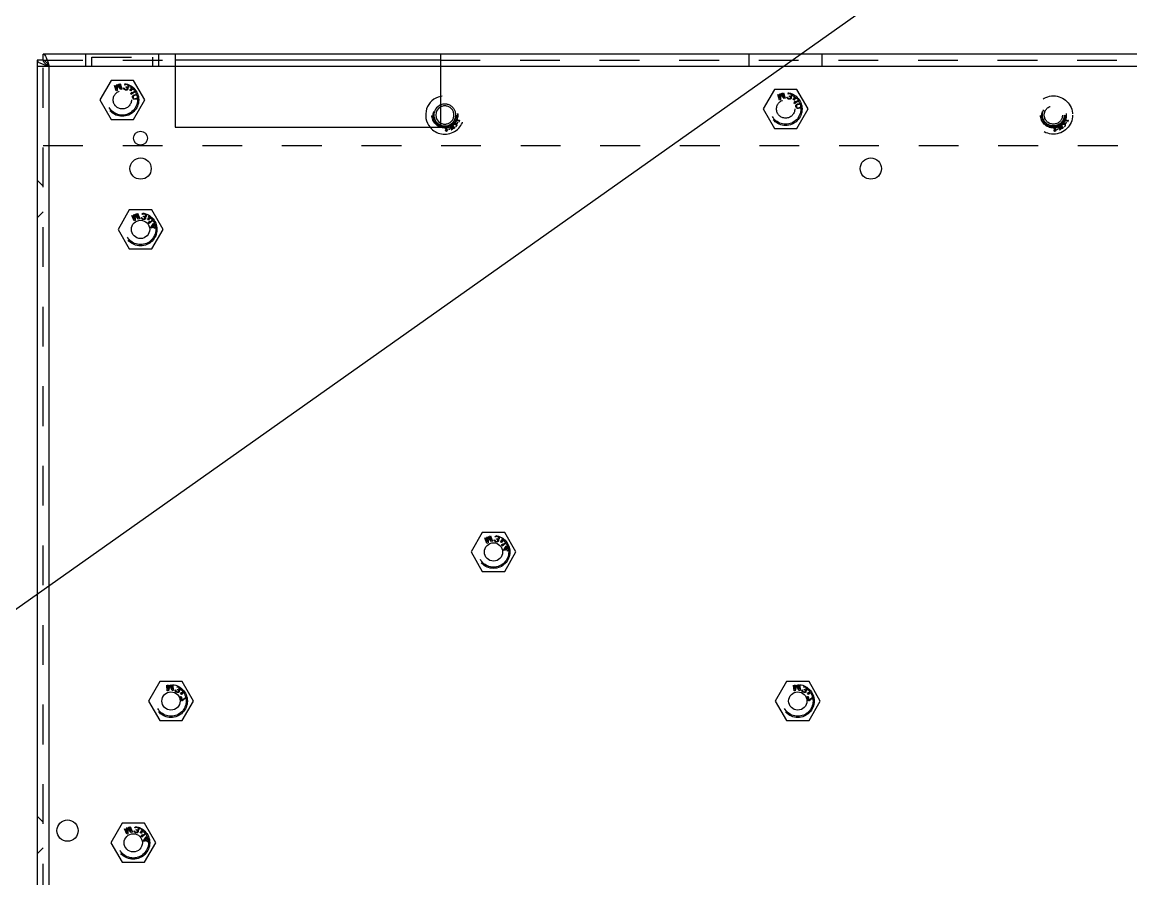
# Model space of a CAD drawing. Header units: millimetres. Extents: x 1262 to 3787, y 0 to 841.
# Drawn here: x 1957.2 to 2139.4, y 446.5 to 587.3 of the extents above; entities that cross this region are included whole.
import ezdxf

# ---------------------------------------------------------------- set-up
doc = ezdxf.new("R2010")
doc.units = ezdxf.units.MM
doc.header["$LTSCALE"] = 65.395
doc.linetypes.add('HIDDEN', pattern=[0.2, 0.1, -0.1])
doc.layers.get('0').update_dxf_attribs({"linetype": 'CONTINUOUS'})
doc.layers.add('02___PRT_ALL_AXES', color=7, linetype='CONTINUOUS')
doc.layers.add('DEFAULT_2', color=8, linetype='HIDDEN')

msp = doc.modelspace()

# ---------------------------------------------------------------- linework, layer by layer
msp.add_line((1262.236, 0), (2451.236, 841))
at = {"color": 7, "linetype": 'Continuous'}
for p, q in [((1960.634, 581.004), (1960.634, 582.004)), ((1960.634, 581.004), (1959.634, 581.004)), ((2025.914, 581.004), (1982.314, 581.004)), ((1982.314, 580.004), (2025.914, 580.004)), ((1974.787, 556.404), (1972.939, 553.204)), ((1978.482, 556.404), (1974.787, 556.404)), ((1980.329, 553.204), (1978.482, 556.404)), ((1972.939, 553.204), (1974.787, 550.004)), ((1978.482, 550.004), (1980.329, 553.204)), ((1974.787, 550.004), (1978.482, 550.004)), ((2032.787, 503.404), (2030.939, 500.204)), ((2036.482, 503.404), (2032.787, 503.404)), ((2038.329, 500.204), (2036.482, 503.404)), ((2030.939, 500.204), (2032.787, 497.004)), ((2036.482, 497.004), (2038.329, 500.204)), ((2032.787, 497.004), (2036.482, 497.004)), ((1979.787, 478.904), (1977.939, 475.704)), ((1983.482, 478.904), (1979.787, 478.904)), ((1985.329, 475.704), (1983.482, 478.904)), ((2082.787, 478.904), (2080.939, 475.704)), ((2086.482, 478.904), (2082.787, 478.904)), ((2088.329, 475.704), (2086.482, 478.904)), ((1977.939, 475.704), (1979.787, 472.504)), ((1983.482, 472.504), (1985.329, 475.704)), ((2080.939, 475.704), (2082.787, 472.504)), ((2086.482, 472.504), (2088.329, 475.704)), ((1979.787, 472.504), (1983.482, 472.504)), ((2082.787, 472.504), (2086.482, 472.504)), ((1973.587, 455.604), (1971.739, 452.404)), ((1977.282, 455.604), (1973.587, 455.604)), ((1979.129, 452.404), (1977.282, 455.604)), ((1971.739, 452.404), (1973.587, 449.204)), ((1977.282, 449.204), (1979.129, 452.404)), ((1973.587, 449.204), (1977.282, 449.204))]:
    msp.add_line(p, q, dxfattribs=at)
at = {"color": 3, "linetype": 'Continuous'}
for p, q in [((2372.634, 582.004), (1960.634, 582.004)), ((1982.314, 582.004), (1982.314, 570.004)), ((2025.914, 582.004), (2025.914, 570.004)), ((1959.634, 581.004), (1959.634, 324.704)), ((1961.634, 325.704), (1961.634, 580.004)), ((1961.634, 580.004), (1982.314, 580.004)), ((2025.914, 580.004), (2147.164, 580.004)), ((1982.314, 570.004), (2025.914, 570.004))]:
    msp.add_line(p, q, dxfattribs=at)
at = {"color": 7, "linetype": 'Continuous'}
for radius, start, end in [(3.15, 103.24052, 219.52251), (1.8, 113.65327, 246.34313), (1.5, 118.69873, 241.30127)]:
    msp.add_arc((2026.634, 572.004), radius, start, end, dxfattribs=at)
at = {"color": 3, "linetype": 'Continuous'}
for points, knots in [([(1960.634, 582.004), (1960.745, 582.004), (1961.001, 581.749), (1961.111, 581.477), (1961.187, 581.295)], [0, 0, 0, 0, 0.3603317, 1, 1, 1, 1]), ([(1959.634, 581.004), (1959.634, 580.892), (1959.889, 580.637), (1960.161, 580.526), (1960.343, 580.45)], [0, 0, 0, 0, 0.3603317, 1, 1, 1, 1]), ([(1960.634, 580.337), (1960.712, 580.308), (1961.044, 580.191), (1961.379, 580.085), (1961.634, 580.004)], [0, 0, 0, 0, 0.2361922, 1, 1, 1, 1]), ([(1961.301, 581.004), (1961.33, 580.926), (1961.447, 580.594), (1961.553, 580.259), (1961.634, 580.004)], [0, 0, 0, 0, 0.2361922, 1, 1, 1, 1])]:
    msp.add_open_spline(points, degree=3, knots=knots, dxfattribs=at)
for points in [[(1961.187, 581.295), (1961.228, 581.199), (1961.265, 581.101), (1961.301, 581.004)], [(1960.343, 580.45), (1960.439, 580.41), (1960.537, 580.373), (1960.634, 580.337)]]:
    msp.add_open_spline(points, degree=3, dxfattribs=at)
at = {"color": 7, "linetype": 'Continuous'}
for points in [[(1960.634, 581.004), (1960.827, 581.004), (1961.248, 580.647), (1961.479, 580.247), (1961.634, 580.004)], [(1960.634, 581.004), (1960.634, 580.81), (1960.991, 580.39), (1961.391, 580.159), (1961.634, 580.004)]]:
    msp.add_open_spline(points, degree=3, knots=[0, 0, 0, 0, 0.4009489, 1, 1, 1, 1], dxfattribs=at)
at = {"layer": '02___PRT_ALL_AXES', "color": 8, "linetype": 'HIDDEN'}
msp.add_line((1960.634, 567.004), (2147.164, 567.004), dxfattribs=at)
for centre, radius in [((1973.634, 574.492), 1.5), ((2026.634, 572.004), 2.1), ((2082.634, 572.992), 1.5), ((2126.634, 572.004), 2.1)]:
    msp.add_circle(centre, radius, dxfattribs=at)
at = {"layer": '02___PRT_ALL_AXES', "color": 3, "linetype": 'Continuous'}
for centre, radius in [((1976.634, 568.204), 1.15), ((1976.634, 563.204), 1.75), ((2096.634, 563.204), 1.75), ((1976.634, 553.204), 1.5), ((2034.634, 500.204), 1.5), ((1981.634, 475.704), 1.5), ((2084.634, 475.704), 1.5), ((1964.634, 454.404), 1.75), ((1975.434, 452.404), 1.5)]:
    msp.add_circle(centre, radius, dxfattribs=at)
at = {"layer": 'DEFAULT_2', "color": 8, "linetype": 'HIDDEN'}
for p, q in [((1967.634, 580.004), (1967.634, 582.004)), ((1968.634, 580.004), (1968.634, 581.504)), ((1968.634, 581.504), (1978.634, 581.504)), ((1978.634, 580.004), (1978.634, 581.504)), ((1979.634, 580.004), (1979.634, 582.004)), ((2076.634, 580.004), (2076.634, 582.004)), ((2088.634, 580.004), (2088.634, 582.004)), ((1959.634, 580.004), (1960.634, 580.004)), ((1960.634, 324.704), (1960.634, 581.004)), ((1960.634, 581.004), (1982.314, 581.004)), ((1960.634, 580.004), (1961.634, 580.004)), ((2025.914, 581.004), (2147.164, 581.004)), ((1971.787, 577.692), (1969.939, 574.492)), ((1975.482, 577.692), (1971.787, 577.692)), ((1977.329, 574.492), (1975.482, 577.692)), ((1972.63, 575.952), (1972.333, 576.858)), ((1972.446, 576.916), (1972.683, 576.193)), ((1972.808, 576.01), (1972.63, 575.952)), ((1972.683, 576.193), (1972.715, 577.03)), ((1972.827, 576.957), (1972.808, 576.01)), ((1973.402, 576.205), (1972.827, 576.957)), ((1972.874, 577.083), (1973.395, 576.426)), ((1973.395, 576.426), (1973.159, 577.15)), ((1973.284, 577.169), (1973.58, 576.263)), ((1973.58, 576.263), (1973.402, 576.205)), ((1973.855, 576.358), (1973.86, 576.445)), ((1973.91, 576.252), (1973.855, 576.358)), ((1973.86, 576.445), (1973.96, 576.415)), ((1973.977, 576.187), (1973.91, 576.252)), ((1973.96, 576.415), (1973.981, 576.341)), ((1974.111, 576.124), (1973.977, 576.187)), ((1973.981, 576.341), (1974.028, 576.282)), ((1973.996, 576.96), (1974.034, 577.015)), ((1974.095, 576.929), (1973.996, 576.96)), ((1974.028, 576.282), (1974.122, 576.232)), ((1974.034, 577.015), (1974.093, 577.064)), ((1974.093, 577.064), (1974.165, 577.086)), ((1974.128, 576.964), (1974.095, 576.929)), ((1974.151, 576.112), (1974.111, 576.124)), ((1974.122, 576.232), (1974.202, 576.207)), ((1974.18, 576.993), (1974.128, 576.964)), ((1974.296, 576.089), (1974.151, 576.112)), ((1974.165, 577.086), (1974.257, 577.102)), ((1974.226, 577.001), (1974.18, 576.993)), ((1974.202, 576.207), (1974.307, 576.197)), ((1974.221, 576.557), (1974.246, 576.639)), ((1974.301, 576.533), (1974.221, 576.557)), ((1974.332, 576.991), (1974.226, 577.001)), ((1974.246, 576.639), (1974.326, 576.614)), ((1974.257, 577.102), (1974.337, 577.099)), ((1974.388, 576.106), (1974.296, 576.089)), ((1974.408, 576.456), (1974.301, 576.533)), ((1974.307, 576.197), (1974.38, 576.22)), ((1974.326, 576.614), (1974.452, 576.598)), ((1974.451, 576.954), (1974.332, 576.991)), ((1974.38, 576.22), (1974.438, 576.269)), ((1974.493, 576.163), (1974.388, 576.106)), ((1974.435, 576.403), (1974.408, 576.456)), ((1974.45, 576.309), (1974.435, 576.403)), ((1974.438, 576.269), (1974.45, 576.309)), ((1974.545, 576.903), (1974.451, 576.954)), ((1974.452, 576.598), (1974.524, 576.621)), ((1974.585, 576.535), (1974.473, 576.525)), ((1974.473, 576.525), (1974.534, 576.44)), ((1974.538, 576.238), (1974.493, 576.163)), ((1974.507, 577.047), (1974.576, 577.005)), ((1974.524, 576.621), (1974.588, 576.69)), ((1974.534, 576.44), (1974.555, 576.366)), ((1974.55, 576.279), (1974.538, 576.238)), ((1974.578, 576.871), (1974.545, 576.903)), ((1974.555, 576.366), (1974.55, 576.279)), ((1974.576, 577.005), (1974.643, 576.94)), ((1974.606, 576.818), (1974.578, 576.871)), ((1974.643, 576.584), (1974.585, 576.535)), ((1974.588, 576.69), (1974.613, 576.771)), ((1974.613, 576.771), (1974.606, 576.818)), ((1974.643, 576.94), (1974.69, 576.881)), ((1974.688, 576.659), (1974.643, 576.584)), ((1974.713, 576.741), (1974.688, 576.659)), ((1974.69, 576.881), (1974.712, 576.808)), ((1974.712, 576.808), (1974.713, 576.741)), ((1974.857, 576.16), (1975.035, 576.175)), ((1974.859, 576.131), (1974.857, 576.16)), ((1975.007, 576.143), (1974.859, 576.131)), ((1974.91, 576.03), (1975.007, 576.143)), ((1974.941, 576.003), (1974.91, 576.03)), ((1975.039, 576.115), (1974.941, 576.003)), ((1975.024, 576.353), (1975.054, 576.356)), ((1975.035, 576.175), (1975.024, 576.353)), ((1975.048, 575.967), (1975.039, 576.115)), ((1975.078, 575.969), (1975.048, 575.967)), ((1975.054, 576.356), (1975.063, 576.207)), ((1975.063, 576.207), (1975.161, 576.32)), ((1975.245, 576.162), (1975.067, 576.148)), ((1975.067, 576.148), (1975.078, 575.969)), ((1975.075, 575.657), (1975.214, 575.755)), ((1975.192, 576.292), (1975.095, 576.18)), ((1975.095, 576.18), (1975.243, 576.192)), ((1975.913, 575.941), (1975.097, 575.367)), ((1975.161, 576.32), (1975.192, 576.292)), ((1975.164, 575.567), (1975.843, 576.045)), ((1975.214, 575.755), (1975.164, 575.567)), ((1975.243, 576.192), (1975.245, 576.162)), ((2080.787, 576.192), (2078.939, 572.992)), ((2084.482, 576.192), (2080.787, 576.192)), ((2086.329, 572.992), (2084.482, 576.192)), ((1969.939, 574.492), (1971.787, 571.292)), ((1975.025, 575.47), (1975.075, 575.657)), ((1975.097, 575.367), (1975.025, 575.47)), ((1975.286, 574.99), (1975.326, 575.106)), ((1975.293, 574.864), (1975.286, 574.99)), ((1975.341, 574.746), (1975.293, 574.864)), ((1975.326, 575.106), (1975.375, 575.181)), ((1975.426, 574.659), (1975.341, 574.746)), ((1975.375, 575.181), (1975.449, 575.24)), ((1975.423, 575.064), (1975.395, 574.993)), ((1975.395, 574.993), (1975.397, 574.887)), ((1975.397, 574.887), (1975.44, 574.79)), ((1975.529, 575.173), (1975.423, 575.064)), ((1975.502, 574.612), (1975.426, 574.659)), ((1975.44, 574.79), (1975.496, 574.738)), ((1975.449, 575.24), (1975.506, 575.275)), ((1975.482, 571.292), (1977.329, 574.492)), ((1975.496, 574.738), (1975.638, 574.685)), ((1975.594, 574.59), (1975.502, 574.612)), ((1975.506, 575.275), (1975.605, 575.318)), ((1975.649, 575.221), (1975.529, 575.173)), ((1975.661, 574.583), (1975.594, 574.59)), ((1975.605, 575.318), (1975.792, 575.36)), ((1975.638, 574.685), (1975.768, 574.693)), ((1975.794, 575.254), (1975.649, 575.221)), ((1975.77, 574.586), (1975.661, 574.583)), ((1975.768, 574.693), (1975.913, 574.725)), ((1975.956, 574.628), (1975.77, 574.586)), ((1975.792, 575.36), (1975.901, 575.363)), ((1975.923, 575.261), (1975.794, 575.254)), ((1975.901, 575.363), (1975.968, 575.357)), ((1975.913, 574.725), (1976.033, 574.773)), ((1976.066, 575.208), (1975.923, 575.261)), ((1976.056, 574.672), (1975.956, 574.628)), ((1975.968, 575.357), (1976.06, 575.335)), ((1976.033, 574.773), (1976.139, 574.883)), ((1976.113, 574.706), (1976.056, 574.672)), ((1976.06, 575.335), (1976.136, 575.288)), ((1976.121, 575.156), (1976.066, 575.208)), ((1976.187, 574.765), (1976.113, 574.706)), ((1976.165, 575.059), (1976.121, 575.156)), ((1976.136, 575.288), (1976.221, 575.2)), ((1976.139, 574.883), (1976.167, 574.953)), ((1976.167, 574.953), (1976.165, 575.059)), ((1976.236, 574.84), (1976.187, 574.765)), ((1976.221, 575.2), (1976.269, 575.083)), ((1976.275, 574.956), (1976.236, 574.84)), ((1976.269, 575.083), (1976.275, 574.956)), ((2081.63, 574.452), (2081.333, 575.358)), ((2081.446, 575.416), (2081.683, 574.693)), ((2081.808, 574.51), (2081.63, 574.452)), ((2081.683, 574.693), (2081.715, 575.531)), ((2081.827, 575.457), (2081.808, 574.51)), ((2082.402, 574.705), (2081.827, 575.457)), ((2081.874, 575.583), (2082.395, 574.926)), ((2082.395, 574.926), (2082.159, 575.65)), ((2082.284, 575.669), (2082.58, 574.763)), ((2082.58, 574.763), (2082.402, 574.705)), ((2082.855, 574.858), (2082.86, 574.945)), ((2082.91, 574.752), (2082.855, 574.858)), ((2082.86, 574.945), (2082.96, 574.915)), ((2082.977, 574.687), (2082.91, 574.752)), ((2082.96, 574.915), (2082.981, 574.841)), ((2083.111, 574.624), (2082.977, 574.687)), ((2082.981, 574.841), (2083.028, 574.783)), ((2082.996, 575.46), (2083.034, 575.515)), ((2083.095, 575.429), (2082.996, 575.46)), ((2083.028, 574.783), (2083.122, 574.732)), ((2083.034, 575.515), (2083.093, 575.564)), ((2083.093, 575.564), (2083.165, 575.586)), ((2083.128, 575.464), (2083.095, 575.429)), ((2083.151, 574.612), (2083.111, 574.624)), ((2083.122, 574.732), (2083.202, 574.707)), ((2083.18, 575.493), (2083.128, 575.464)), ((2083.296, 574.59), (2083.151, 574.612)), ((2083.165, 575.586), (2083.257, 575.603)), ((2083.226, 575.501), (2083.18, 575.493)), ((2083.202, 574.707), (2083.307, 574.697)), ((2083.221, 575.057), (2083.246, 575.139)), ((2083.301, 575.033), (2083.221, 575.057)), ((2083.332, 575.491), (2083.226, 575.501)), ((2083.246, 575.139), (2083.326, 575.114)), ((2083.257, 575.603), (2083.337, 575.599)), ((2083.388, 574.606), (2083.296, 574.59)), ((2083.408, 574.956), (2083.301, 575.033)), ((2083.307, 574.697), (2083.38, 574.72)), ((2083.326, 575.114), (2083.452, 575.098)), ((2083.451, 575.454), (2083.332, 575.491)), ((2083.38, 574.72), (2083.438, 574.769)), ((2083.493, 574.663), (2083.388, 574.606)), ((2083.435, 574.903), (2083.408, 574.956)), ((2083.45, 574.809), (2083.435, 574.903)), ((2083.438, 574.769), (2083.45, 574.809)), ((2083.545, 575.404), (2083.451, 575.454)), ((2083.452, 575.098), (2083.524, 575.121)), ((2083.585, 575.035), (2083.473, 575.025)), ((2083.473, 575.025), (2083.534, 574.94)), ((2083.538, 574.738), (2083.493, 574.663)), ((2083.507, 575.547), (2083.576, 575.505)), ((2083.524, 575.121), (2083.588, 575.19)), ((2083.534, 574.94), (2083.555, 574.866)), ((2083.55, 574.779), (2083.538, 574.738)), ((2083.578, 575.371), (2083.545, 575.404)), ((2083.555, 574.866), (2083.55, 574.779)), ((2083.576, 575.505), (2083.643, 575.44)), ((2083.606, 575.318), (2083.578, 575.371)), ((2083.643, 575.084), (2083.585, 575.035)), ((2083.588, 575.19), (2083.613, 575.271)), ((2083.613, 575.271), (2083.606, 575.318)), ((2083.643, 575.44), (2083.69, 575.381)), ((2083.688, 575.16), (2083.643, 575.084)), ((2083.713, 575.241), (2083.688, 575.16)), ((2083.69, 575.381), (2083.712, 575.308)), ((2083.712, 575.308), (2083.713, 575.241)), ((2083.857, 574.66), (2084.035, 574.675)), ((2083.859, 574.631), (2083.857, 574.66)), ((2084.007, 574.643), (2083.859, 574.631)), ((2083.91, 574.53), (2084.007, 574.643)), ((2083.941, 574.503), (2083.91, 574.53)), ((2084.039, 574.616), (2083.941, 574.503)), ((2084.024, 574.853), (2084.054, 574.856)), ((2084.035, 574.675), (2084.024, 574.853)), ((2084.025, 573.97), (2084.075, 574.158)), ((2084.097, 573.867), (2084.025, 573.97)), ((2084.048, 574.467), (2084.039, 574.616)), ((2084.078, 574.469), (2084.048, 574.467)), ((2084.054, 574.856), (2084.063, 574.707)), ((2084.063, 574.707), (2084.161, 574.82)), ((2084.245, 574.662), (2084.067, 574.648)), ((2084.067, 574.648), (2084.078, 574.469)), ((2084.075, 574.158), (2084.214, 574.255)), ((2084.192, 574.792), (2084.095, 574.68)), ((2084.095, 574.68), (2084.243, 574.692)), ((2084.913, 574.441), (2084.097, 573.867)), ((2084.161, 574.82), (2084.192, 574.792)), ((2084.164, 574.067), (2084.843, 574.545)), ((2084.214, 574.255), (2084.164, 574.067)), ((2084.243, 574.692), (2084.245, 574.662)), ((2084.605, 573.818), (2084.792, 573.86)), ((2084.792, 573.86), (2084.901, 573.863)), ((2084.901, 573.863), (2084.968, 573.857)), ((2084.968, 573.857), (2085.06, 573.835)), ((2078.939, 572.992), (2080.787, 569.792)), ((2084.287, 573.491), (2084.326, 573.606)), ((2084.293, 573.364), (2084.287, 573.491)), ((2084.341, 573.247), (2084.293, 573.364)), ((2084.326, 573.606), (2084.375, 573.681)), ((2084.426, 573.159), (2084.341, 573.247)), ((2084.375, 573.681), (2084.449, 573.74)), ((2084.423, 573.564), (2084.395, 573.493)), ((2084.395, 573.493), (2084.397, 573.387)), ((2084.397, 573.387), (2084.44, 573.29)), ((2084.529, 573.673), (2084.423, 573.564)), ((2084.502, 573.112), (2084.426, 573.159)), ((2084.44, 573.29), (2084.496, 573.238)), ((2084.449, 573.74), (2084.506, 573.775)), ((2084.482, 569.792), (2086.329, 572.992)), ((2084.496, 573.238), (2084.638, 573.185)), ((2084.594, 573.09), (2084.502, 573.112)), ((2084.506, 573.775), (2084.605, 573.818)), ((2084.649, 573.721), (2084.529, 573.673)), ((2084.661, 573.083), (2084.594, 573.09)), ((2084.638, 573.185), (2084.768, 573.193)), ((2084.794, 573.754), (2084.649, 573.721)), ((2084.77, 573.086), (2084.661, 573.083)), ((2084.768, 573.193), (2084.913, 573.225)), ((2084.956, 573.128), (2084.77, 573.086)), ((2084.924, 573.761), (2084.794, 573.754)), ((2084.913, 573.225), (2085.033, 573.274)), ((2085.066, 573.708), (2084.924, 573.761)), ((2085.056, 573.172), (2084.956, 573.128)), ((2085.033, 573.274), (2085.139, 573.383)), ((2085.113, 573.206), (2085.056, 573.172)), ((2085.06, 573.835), (2085.136, 573.788)), ((2085.122, 573.656), (2085.066, 573.708)), ((2085.187, 573.265), (2085.113, 573.206)), ((2085.165, 573.559), (2085.122, 573.656)), ((2085.136, 573.788), (2085.221, 573.7)), ((2085.139, 573.383), (2085.167, 573.453)), ((2085.167, 573.453), (2085.165, 573.559)), ((2085.236, 573.34), (2085.187, 573.265)), ((2085.221, 573.7), (2085.269, 573.583)), ((2085.275, 573.456), (2085.236, 573.34)), ((2085.269, 573.583), (2085.275, 573.456)), ((1971.787, 571.292), (1975.482, 571.292)), ((2027.866, 570.347), (2027.941, 569.866)), ((2027.988, 569.746), (2027.903, 570.283)), ((2027.903, 570.283), (2028.122, 569.919)), ((2028.178, 569.961), (2027.965, 570.314)), ((2027.977, 570.384), (2028.02, 570.423)), ((2028.02, 570.423), (2028.012, 570.436)), ((2028.147, 570.439), (2028.165, 570.445)), ((2028.324, 570.392), (2028.343, 570.387)), ((2028.546, 571.268), (2028.534, 571.24)), ((2029.028, 571.067), (2028.546, 571.268)), ((2028.613, 571.058), (2028.59, 571.184)), ((2028.59, 571.184), (2029.005, 571.012)), ((2028.592, 571.052), (2028.613, 571.058)), ((2028.748, 570.805), (2028.634, 570.623)), ((2028.634, 570.623), (2028.667, 570.602)), ((2028.667, 570.602), (2028.781, 570.785)), ((2028.781, 570.785), (2028.748, 570.805)), ((2029.025, 570.969), (2029.015, 570.922)), ((2029.015, 570.922), (2029.028, 570.917)), ((2029.096, 571.119), (2029.074, 571.083)), ((2029.11, 571.113), (2029.096, 571.119)), ((2127.866, 570.347), (2127.941, 569.866)), ((2127.988, 569.746), (2127.903, 570.283)), ((2127.903, 570.283), (2128.122, 569.919)), ((2128.178, 569.961), (2127.965, 570.314)), ((2127.977, 570.384), (2128.02, 570.423)), ((2128.02, 570.423), (2128.012, 570.436)), ((2128.147, 570.439), (2128.165, 570.445)), ((2128.324, 570.392), (2128.343, 570.387)), ((2128.546, 571.268), (2128.534, 571.24)), ((2129.028, 571.067), (2128.546, 571.268)), ((2128.613, 571.058), (2128.59, 571.184)), ((2128.59, 571.184), (2129.005, 571.012)), ((2128.592, 571.052), (2128.613, 571.058)), ((2128.748, 570.805), (2128.634, 570.623)), ((2128.634, 570.623), (2128.667, 570.602)), ((2128.667, 570.602), (2128.781, 570.785)), ((2128.781, 570.785), (2128.748, 570.805)), ((2129.025, 570.969), (2129.015, 570.922)), ((2129.015, 570.922), (2129.028, 570.917)), ((2129.096, 571.119), (2129.074, 571.083)), ((2129.11, 571.113), (2129.096, 571.119)), ((2026.726, 569.538), (2026.739, 569.539)), ((2026.726, 569.538), (2026.73, 569.402)), ((2027.004, 569.839), (2026.993, 569.838)), ((2027.005, 569.839), (2026.997, 569.943)), ((2027.425, 569.706), (2027.219, 569.644)), ((2027.219, 569.644), (2027.23, 569.606)), ((2027.23, 569.606), (2027.436, 569.669)), ((2027.389, 570.06), (2027.397, 570.048)), ((2027.397, 570.048), (2027.473, 570.082)), ((2027.436, 569.669), (2027.425, 569.706)), ((2027.473, 570.082), (2027.72, 569.671)), ((2027.743, 569.684), (2027.501, 570.086)), ((2027.501, 570.086), (2027.988, 569.746)), ((2027.941, 569.866), (2027.536, 570.148)), ((2027.703, 569.607), (2027.665, 569.573)), ((2027.665, 569.573), (2027.672, 569.561)), ((2027.866, 569.695), (2027.79, 569.66)), ((2027.874, 569.682), (2027.866, 569.695)), ((2028.12, 569.861), (2028.079, 569.823)), ((2028.079, 569.823), (2028.086, 569.811)), ((2028.301, 569.957), (2028.227, 569.931)), ((2028.309, 569.945), (2028.301, 569.957)), ((2028.434, 570.157), (2028.44, 570.14)), ((2080.787, 569.792), (2084.482, 569.792)), ((2126.726, 569.538), (2126.739, 569.539)), ((2126.726, 569.538), (2126.73, 569.402)), ((2127.004, 569.839), (2126.993, 569.838)), ((2127.005, 569.839), (2126.997, 569.943)), ((2127.425, 569.706), (2127.219, 569.644)), ((2127.219, 569.644), (2127.23, 569.606)), ((2127.23, 569.606), (2127.436, 569.669)), ((2127.389, 570.06), (2127.397, 570.048)), ((2127.397, 570.048), (2127.473, 570.082)), ((2127.436, 569.669), (2127.425, 569.706)), ((2127.473, 570.082), (2127.72, 569.671)), ((2127.743, 569.684), (2127.501, 570.086)), ((2127.501, 570.086), (2127.988, 569.746)), ((2127.941, 569.866), (2127.536, 570.148)), ((2127.703, 569.607), (2127.665, 569.573)), ((2127.665, 569.573), (2127.672, 569.561)), ((2127.866, 569.695), (2127.79, 569.66)), ((2127.874, 569.682), (2127.866, 569.695)), ((2128.12, 569.861), (2128.079, 569.823)), ((2128.079, 569.823), (2128.086, 569.811)), ((2128.301, 569.957), (2128.227, 569.931)), ((2128.309, 569.945), (2128.301, 569.957)), ((2128.434, 570.157), (2128.44, 570.14)), ((1959.634, 561.304), (1960.634, 560.304)), ((1959.634, 555.104), (1960.634, 556.104)), ((1975.6, 554.856), (1975.591, 555.694)), ((1975.748, 555.754), (1976.301, 555.124)), ((1976.301, 555.124), (1976.029, 555.835)), ((1976.153, 555.86), (1976.494, 554.97)), ((1976.874, 555.686), (1976.91, 555.743)), ((1976.975, 555.661), (1976.874, 555.686)), ((1976.91, 555.743), (1976.966, 555.795)), ((1976.966, 555.795), (1977.037, 555.821)), ((1977.006, 555.697), (1976.975, 555.661)), ((1977.057, 555.728), (1977.006, 555.697)), ((1977.037, 555.821), (1977.128, 555.842)), ((1977.102, 555.738), (1977.057, 555.728)), ((1977.208, 555.734), (1977.102, 555.738)), ((1977.128, 555.842), (1977.208, 555.842)), ((1977.33, 555.703), (1977.208, 555.734)), ((1977.425, 555.657), (1977.33, 555.703)), ((1977.381, 555.798), (1977.452, 555.76)), ((1977.461, 555.626), (1977.425, 555.657)), ((1977.452, 555.76), (1977.522, 555.698)), ((1977.522, 555.698), (1977.572, 555.642)), ((1977.572, 555.642), (1977.597, 555.57)), ((1975.56, 554.613), (1975.219, 555.503)), ((1975.328, 555.567), (1975.6, 554.856)), ((1975.735, 554.68), (1975.56, 554.613)), ((1975.707, 555.626), (1975.735, 554.68)), ((1976.319, 554.903), (1975.707, 555.626)), ((1976.494, 554.97), (1976.319, 554.903)), ((1976.764, 555.078), (1976.764, 555.165)), ((1976.764, 555.165), (1976.865, 555.14)), ((1976.824, 554.975), (1976.764, 555.078)), ((1976.894, 554.913), (1976.824, 554.975)), ((1976.865, 555.14), (1976.89, 555.068)), ((1976.89, 555.068), (1976.94, 555.011)), ((1977.03, 554.857), (1976.894, 554.913)), ((1976.94, 555.011), (1977.036, 554.965)), ((1977.071, 554.847), (1977.03, 554.857)), ((1977.036, 554.965), (1977.117, 554.945)), ((1977.217, 554.832), (1977.071, 554.847)), ((1977.117, 554.945), (1977.223, 554.94)), ((1977.119, 555.295), (1977.14, 555.378)), ((1977.2, 555.275), (1977.119, 555.295)), ((1977.14, 555.378), (1977.221, 555.357)), ((1977.311, 555.203), (1977.2, 555.275)), ((1977.308, 554.853), (1977.217, 554.832)), ((1977.221, 555.357), (1977.347, 555.347)), ((1977.223, 554.94), (1977.294, 554.966)), ((1977.294, 554.966), (1977.35, 555.018)), ((1977.41, 554.915), (1977.308, 554.853)), ((1977.341, 555.152), (1977.311, 555.203)), ((1977.36, 555.059), (1977.341, 555.152)), ((1977.347, 555.347), (1977.418, 555.373)), ((1977.35, 555.018), (1977.36, 555.059)), ((1977.484, 555.291), (1977.372, 555.275)), ((1977.372, 555.275), (1977.437, 555.193)), ((1977.451, 554.992), (1977.41, 554.915)), ((1977.418, 555.373), (1977.48, 555.446)), ((1977.437, 555.193), (1977.462, 555.121)), ((1977.461, 555.033), (1977.451, 554.992)), ((1977.491, 555.575), (1977.461, 555.626)), ((1977.462, 555.121), (1977.461, 555.033)), ((1977.48, 555.446), (1977.5, 555.528)), ((1977.54, 555.343), (1977.484, 555.291)), ((1977.5, 555.528), (1977.491, 555.575)), ((1977.581, 555.42), (1977.54, 555.343)), ((1977.601, 555.503), (1977.581, 555.42)), ((1977.597, 555.57), (1977.601, 555.503)), ((1977.774, 554.93), (1977.951, 554.953)), ((1977.777, 554.9), (1977.774, 554.93)), ((1977.925, 554.92), (1977.777, 554.9)), ((1977.833, 554.803), (1977.925, 554.92)), ((1977.866, 554.777), (1977.833, 554.803)), ((1977.958, 554.894), (1977.866, 554.777)), ((1977.931, 555.131), (1977.961, 555.135)), ((1977.951, 554.953), (1977.931, 555.131)), ((1977.974, 554.746), (1977.958, 554.894)), ((1977.961, 555.135), (1977.977, 554.987)), ((1978.003, 554.75), (1977.974, 554.746)), ((1977.975, 554.248), (1978.016, 554.438)), ((1978.052, 554.15), (1977.975, 554.248)), ((1977.977, 554.987), (1978.069, 555.104)), ((1978.161, 554.951), (1977.984, 554.928)), ((1977.984, 554.928), (1978.003, 554.75)), ((1978.102, 555.078), (1978.01, 554.961)), ((1978.01, 554.961), (1978.158, 554.98)), ((1978.016, 554.438), (1978.15, 554.543)), ((1978.839, 554.762), (1978.052, 554.15)), ((1978.069, 555.104), (1978.102, 555.078)), ((1978.11, 554.353), (1978.764, 554.863)), ((1978.15, 554.543), (1978.11, 554.353)), ((1978.158, 554.98), (1978.161, 554.951)), ((1978.304, 553.535), (1978.74, 554.16)), ((1978.775, 554.018), (1978.469, 553.577)), ((1978.74, 554.16), (1978.864, 554.191)), ((1978.861, 553.675), (1978.775, 554.018)), ((1978.864, 554.191), (1978.985, 553.706)), ((1978.334, 553.414), (1978.304, 553.535)), ((1978.891, 553.553), (1978.334, 553.414)), ((1978.469, 553.577), (1978.861, 553.675)), ((1978.942, 553.351), (1978.891, 553.553)), ((1979.066, 553.382), (1978.942, 553.351)), ((1978.985, 553.706), (1979.273, 553.778)), ((1979.296, 553.655), (1979.015, 553.584)), ((1979.015, 553.584), (1979.066, 553.382)), ((2034.301, 502.124), (2034.029, 502.835)), ((2034.153, 502.86), (2034.494, 501.97)), ((2034.966, 502.795), (2035.037, 502.821)), ((2035.037, 502.821), (2035.128, 502.842)), ((2035.128, 502.842), (2035.208, 502.842)), ((2033.56, 501.613), (2033.219, 502.503)), ((2033.328, 502.567), (2033.6, 501.856)), ((2033.735, 501.68), (2033.56, 501.613)), ((2033.6, 501.856), (2033.591, 502.694)), ((2033.707, 502.626), (2033.735, 501.68)), ((2034.319, 501.903), (2033.707, 502.626)), ((2033.748, 502.754), (2034.301, 502.124)), ((2034.494, 501.97), (2034.319, 501.903)), ((2034.764, 502.078), (2034.764, 502.165)), ((2034.764, 502.165), (2034.865, 502.14)), ((2034.824, 501.975), (2034.764, 502.078)), ((2034.894, 501.913), (2034.824, 501.975)), ((2034.865, 502.14), (2034.89, 502.068)), ((2034.874, 502.686), (2034.91, 502.743)), ((2034.975, 502.661), (2034.874, 502.686)), ((2034.89, 502.068), (2034.94, 502.011)), ((2035.03, 501.857), (2034.894, 501.913)), ((2034.91, 502.743), (2034.966, 502.795)), ((2034.94, 502.011), (2035.036, 501.965)), ((2035.006, 502.697), (2034.975, 502.661)), ((2035.057, 502.728), (2035.006, 502.697)), ((2035.071, 501.847), (2035.03, 501.857)), ((2035.036, 501.965), (2035.117, 501.945)), ((2035.102, 502.738), (2035.057, 502.728)), ((2035.217, 501.832), (2035.071, 501.847)), ((2035.208, 502.734), (2035.102, 502.738)), ((2035.117, 501.945), (2035.223, 501.94)), ((2035.119, 502.295), (2035.14, 502.378)), ((2035.2, 502.275), (2035.119, 502.295)), ((2035.14, 502.378), (2035.221, 502.357)), ((2035.311, 502.203), (2035.2, 502.275)), ((2035.33, 502.703), (2035.208, 502.734)), ((2035.308, 501.853), (2035.217, 501.832)), ((2035.221, 502.357), (2035.347, 502.347)), ((2035.223, 501.94), (2035.294, 501.966)), ((2035.294, 501.966), (2035.35, 502.018)), ((2035.41, 501.915), (2035.308, 501.853)), ((2035.341, 502.152), (2035.311, 502.203)), ((2035.425, 502.657), (2035.33, 502.703)), ((2035.36, 502.059), (2035.341, 502.152)), ((2035.347, 502.347), (2035.418, 502.373)), ((2035.35, 502.018), (2035.36, 502.059)), ((2035.484, 502.291), (2035.372, 502.275)), ((2035.372, 502.275), (2035.437, 502.193)), ((2035.381, 502.798), (2035.452, 502.76)), ((2035.451, 501.992), (2035.41, 501.915)), ((2035.418, 502.373), (2035.48, 502.446)), ((2035.461, 502.626), (2035.425, 502.657)), ((2035.437, 502.193), (2035.462, 502.121)), ((2035.461, 502.033), (2035.451, 501.992)), ((2035.452, 502.76), (2035.522, 502.698)), ((2035.491, 502.575), (2035.461, 502.626)), ((2035.462, 502.121), (2035.461, 502.033)), ((2035.48, 502.446), (2035.5, 502.528)), ((2035.54, 502.343), (2035.484, 502.291)), ((2035.5, 502.528), (2035.491, 502.575)), ((2035.522, 502.698), (2035.572, 502.642)), ((2035.581, 502.42), (2035.54, 502.343)), ((2035.572, 502.642), (2035.597, 502.57)), ((2035.601, 502.503), (2035.581, 502.42)), ((2035.597, 502.57), (2035.601, 502.503)), ((2035.774, 501.93), (2035.951, 501.953)), ((2035.777, 501.9), (2035.774, 501.93)), ((2035.925, 501.92), (2035.777, 501.9)), ((2035.833, 501.803), (2035.925, 501.92)), ((2035.866, 501.777), (2035.833, 501.803)), ((2035.958, 501.894), (2035.866, 501.777)), ((2035.931, 502.131), (2035.961, 502.135)), ((2035.951, 501.953), (2035.931, 502.131)), ((2035.974, 501.746), (2035.958, 501.894)), ((2035.961, 502.135), (2035.977, 501.987)), ((2036.003, 501.75), (2035.974, 501.746)), ((2035.975, 501.248), (2036.016, 501.438)), ((2036.052, 501.15), (2035.975, 501.248)), ((2035.977, 501.987), (2036.069, 502.104)), ((2036.161, 501.951), (2035.984, 501.928)), ((2035.984, 501.928), (2036.003, 501.75)), ((2036.102, 502.078), (2036.01, 501.961)), ((2036.01, 501.961), (2036.158, 501.98)), ((2036.016, 501.438), (2036.15, 501.543)), ((2036.839, 501.762), (2036.052, 501.15)), ((2036.069, 502.104), (2036.102, 502.078)), ((2036.11, 501.353), (2036.764, 501.863)), ((2036.15, 501.543), (2036.11, 501.353)), ((2036.158, 501.98), (2036.161, 501.951)), ((2036.304, 500.535), (2036.74, 501.16)), ((2036.775, 501.018), (2036.469, 500.577)), ((2036.74, 501.16), (2036.864, 501.191)), ((2036.861, 500.675), (2036.775, 501.018)), ((2036.864, 501.191), (2036.985, 500.706)), ((2036.334, 500.414), (2036.304, 500.535)), ((2036.891, 500.553), (2036.334, 500.414)), ((2036.469, 500.577), (2036.861, 500.675)), ((2036.942, 500.351), (2036.891, 500.553)), ((2037.066, 500.382), (2036.942, 500.351)), ((2036.985, 500.706), (2037.273, 500.778)), ((2037.296, 500.655), (2037.015, 500.584)), ((2037.015, 500.584), (2037.066, 500.382)), ((1981.014, 477.364), (1980.946, 478.314)), ((1981.201, 477.377), (1981.014, 477.364)), ((1981.07, 478.344), (1981.124, 477.585)), ((1981.124, 477.585), (1981.358, 478.389)), ((1981.449, 478.291), (1981.201, 477.377)), ((1981.825, 477.422), (1981.449, 478.291)), ((1981.525, 478.401), (1981.872, 477.638)), ((1981.872, 477.638), (1981.818, 478.397)), ((1982.012, 477.435), (1981.825, 477.422)), ((1981.944, 478.386), (1982.012, 477.435)), ((1982.301, 477.46), (1982.327, 477.544)), ((1982.329, 477.344), (1982.301, 477.46)), ((1982.327, 477.544), (1982.417, 477.49)), ((1982.378, 477.265), (1982.329, 477.344)), ((1982.417, 477.49), (1982.419, 477.414)), ((1982.419, 477.414), (1982.451, 477.345)), ((1982.451, 477.345), (1982.529, 477.273)), ((1982.584, 478.01), (1982.634, 478.054)), ((1982.673, 477.956), (1982.584, 478.01)), ((1982.634, 478.054), (1982.703, 478.087)), ((1982.713, 477.982), (1982.673, 477.956)), ((1982.703, 478.087), (1982.779, 478.092)), ((1982.705, 477.565), (1982.749, 477.638)), ((1982.776, 477.522), (1982.705, 477.565)), ((1982.77, 477.997), (1982.713, 477.982)), ((1982.749, 477.638), (1982.82, 477.595)), ((1982.817, 477.994), (1982.77, 477.997)), ((1982.861, 477.421), (1982.776, 477.522)), ((1982.779, 478.092), (1982.872, 478.085)), ((1982.917, 477.958), (1982.817, 477.994)), ((1982.82, 477.595), (1982.938, 477.549)), ((1982.875, 477.363), (1982.861, 477.421)), ((1982.867, 477.269), (1982.875, 477.363)), ((1982.872, 478.085), (1982.949, 478.062)), ((1983.024, 477.894), (1982.917, 477.958)), ((1982.938, 477.549), (1983.014, 477.553)), ((1982.941, 477.472), (1982.98, 477.375)), ((1983.052, 477.455), (1982.941, 477.472)), ((1982.98, 477.375), (1982.982, 477.299)), ((1983.014, 477.553), (1983.093, 477.604)), ((1983.103, 477.822), (1983.024, 477.894)), ((1983.121, 477.489), (1983.052, 477.455)), ((1983.093, 477.604), (1983.137, 477.677)), ((1983.101, 477.97), (1983.158, 477.913)), ((1983.127, 477.782), (1983.103, 477.822)), ((1983.183, 477.551), (1983.121, 477.489)), ((1983.141, 477.725), (1983.127, 477.782)), ((1983.137, 477.677), (1983.141, 477.725)), ((1983.158, 477.913), (1983.207, 477.834)), ((1983.226, 477.624), (1983.183, 477.551)), ((1983.207, 477.834), (1983.239, 477.765)), ((1983.241, 477.689), (1983.226, 477.624)), ((1983.239, 477.765), (1983.241, 477.689)), ((2084.014, 477.364), (2083.946, 478.314)), ((2084.201, 477.377), (2084.014, 477.364)), ((2084.07, 478.344), (2084.124, 477.585)), ((2084.124, 477.585), (2084.358, 478.389)), ((2084.449, 478.291), (2084.201, 477.377)), ((2084.825, 477.422), (2084.449, 478.291)), ((2084.525, 478.401), (2084.872, 477.638)), ((2084.872, 477.638), (2084.818, 478.397)), ((2085.012, 477.435), (2084.825, 477.422)), ((2084.944, 478.386), (2085.012, 477.435)), ((2085.301, 477.46), (2085.327, 477.544)), ((2085.329, 477.344), (2085.301, 477.46)), ((2085.327, 477.544), (2085.417, 477.49)), ((2085.378, 477.265), (2085.329, 477.344)), ((2085.417, 477.49), (2085.419, 477.414)), ((2085.419, 477.414), (2085.451, 477.345)), ((2085.451, 477.345), (2085.529, 477.273)), ((2085.584, 478.01), (2085.634, 478.054)), ((2085.673, 477.956), (2085.584, 478.01)), ((2085.634, 478.054), (2085.703, 478.087)), ((2085.713, 477.982), (2085.673, 477.956)), ((2085.703, 478.087), (2085.779, 478.092)), ((2085.705, 477.565), (2085.749, 477.638)), ((2085.776, 477.522), (2085.705, 477.565)), ((2085.77, 477.997), (2085.713, 477.982)), ((2085.749, 477.638), (2085.82, 477.595)), ((2085.817, 477.994), (2085.77, 477.997)), ((2085.861, 477.421), (2085.776, 477.522)), ((2085.779, 478.092), (2085.872, 478.085)), ((2085.917, 477.958), (2085.817, 477.994)), ((2085.82, 477.595), (2085.938, 477.549)), ((2085.875, 477.363), (2085.861, 477.421)), ((2085.867, 477.269), (2085.875, 477.363)), ((2085.872, 478.085), (2085.949, 478.062)), ((2086.024, 477.894), (2085.917, 477.958)), ((2085.938, 477.549), (2086.014, 477.553)), ((2085.941, 477.472), (2085.98, 477.375)), ((2086.052, 477.455), (2085.941, 477.472)), ((2085.98, 477.375), (2085.982, 477.299)), ((2086.014, 477.553), (2086.093, 477.604)), ((2086.103, 477.822), (2086.024, 477.894)), ((2086.121, 477.489), (2086.052, 477.455)), ((2086.093, 477.604), (2086.137, 477.677)), ((2086.101, 477.97), (2086.158, 477.913)), ((2086.127, 477.782), (2086.103, 477.822)), ((2086.183, 477.551), (2086.121, 477.489)), ((2086.141, 477.725), (2086.127, 477.782)), ((2086.137, 477.677), (2086.141, 477.725)), ((2086.158, 477.913), (2086.207, 477.834)), ((2086.226, 477.624), (2086.183, 477.551)), ((2086.207, 477.834), (2086.239, 477.765)), ((2086.241, 477.689), (2086.226, 477.624)), ((2086.239, 477.765), (2086.241, 477.689)), ((1982.492, 477.171), (1982.378, 477.265)), ((1982.528, 477.15), (1982.492, 477.171)), ((1982.664, 477.093), (1982.528, 477.15)), ((1982.529, 477.273), (1982.601, 477.23)), ((1982.601, 477.23), (1982.701, 477.195)), ((1982.757, 477.086), (1982.664, 477.093)), ((1982.701, 477.195), (1982.777, 477.199)), ((1982.873, 477.116), (1982.757, 477.086)), ((1982.777, 477.199), (1982.845, 477.232)), ((1982.845, 477.232), (1982.867, 477.269)), ((1982.934, 477.179), (1982.873, 477.116)), ((1982.956, 477.215), (1982.934, 477.179)), ((1982.982, 477.299), (1982.956, 477.215)), ((1983.211, 476.441), (1983.315, 476.465)), ((1983.375, 475.71), (1983.211, 476.441)), ((1983.22, 476.996), (1983.225, 477.025)), ((1983.367, 476.972), (1983.22, 476.996)), ((1983.225, 477.025), (1983.402, 476.996)), ((1983.245, 476.886), (1983.367, 476.972)), ((1983.269, 476.852), (1983.245, 476.886)), ((1983.391, 476.938), (1983.269, 476.852)), ((1983.315, 476.465), (1983.452, 475.855)), ((1983.364, 476.791), (1983.391, 476.938)), ((1983.393, 476.787), (1983.364, 476.791)), ((1983.479, 475.733), (1983.375, 475.71)), ((1983.426, 476.962), (1983.393, 476.787)), ((1983.402, 476.996), (1983.434, 477.172)), ((1983.602, 476.933), (1983.426, 476.962)), ((1983.434, 477.172), (1983.464, 477.167)), ((1983.464, 477.167), (1983.437, 477.021)), ((1983.437, 477.021), (1983.558, 477.106)), ((1983.452, 475.855), (1984.228, 476.454)), ((1983.582, 477.072), (1983.46, 476.987)), ((1983.46, 476.987), (1983.607, 476.962)), ((1984.259, 476.335), (1983.479, 475.733)), ((1983.558, 477.106), (1983.582, 477.072)), ((1983.607, 476.962), (1983.602, 476.933)), ((2085.492, 477.171), (2085.378, 477.265)), ((2085.528, 477.15), (2085.492, 477.171)), ((2085.664, 477.093), (2085.528, 477.15)), ((2085.529, 477.273), (2085.601, 477.23)), ((2085.601, 477.23), (2085.701, 477.195)), ((2085.757, 477.086), (2085.664, 477.093)), ((2085.701, 477.195), (2085.777, 477.199)), ((2085.873, 477.116), (2085.757, 477.086)), ((2085.777, 477.199), (2085.845, 477.232)), ((2085.845, 477.232), (2085.867, 477.269)), ((2085.934, 477.179), (2085.873, 477.116)), ((2085.956, 477.215), (2085.934, 477.179)), ((2085.982, 477.299), (2085.956, 477.215)), ((2086.211, 476.441), (2086.315, 476.465)), ((2086.375, 475.71), (2086.211, 476.441)), ((2086.22, 476.996), (2086.225, 477.025)), ((2086.367, 476.972), (2086.22, 476.996)), ((2086.225, 477.025), (2086.402, 476.996)), ((2086.245, 476.886), (2086.367, 476.972)), ((2086.269, 476.852), (2086.245, 476.886)), ((2086.391, 476.938), (2086.269, 476.852)), ((2086.315, 476.465), (2086.452, 475.855)), ((2086.364, 476.791), (2086.391, 476.938)), ((2086.393, 476.787), (2086.364, 476.791)), ((2086.479, 475.733), (2086.375, 475.71)), ((2086.426, 476.962), (2086.393, 476.787)), ((2086.402, 476.996), (2086.434, 477.172)), ((2086.602, 476.933), (2086.426, 476.962)), ((2086.434, 477.172), (2086.464, 477.167)), ((2086.464, 477.167), (2086.437, 477.021)), ((2086.437, 477.021), (2086.558, 477.106)), ((2086.452, 475.855), (2087.228, 476.454)), ((2086.582, 477.072), (2086.46, 476.987)), ((2086.46, 476.987), (2086.607, 476.962)), ((2087.259, 476.335), (2086.479, 475.733)), ((2086.558, 477.106), (2086.582, 477.072)), ((2086.607, 476.962), (2086.602, 476.933)), ((1959.634, 456.804), (1960.634, 455.804)), ((1974.36, 453.813), (1974.019, 454.703)), ((1974.128, 454.767), (1974.4, 454.056)), ((1974.535, 453.88), (1974.36, 453.813)), ((1974.4, 454.056), (1974.391, 454.894)), ((1974.507, 454.826), (1974.535, 453.88)), ((1975.119, 454.103), (1974.507, 454.826)), ((1974.548, 454.954), (1975.101, 454.324)), ((1975.101, 454.324), (1974.829, 455.035)), ((1974.953, 455.06), (1975.294, 454.17)), ((1975.294, 454.17), (1975.119, 454.103)), ((1975.564, 454.278), (1975.564, 454.365)), ((1975.564, 454.365), (1975.665, 454.34)), ((1975.624, 454.175), (1975.564, 454.278)), ((1975.694, 454.113), (1975.624, 454.175)), ((1975.665, 454.34), (1975.69, 454.268)), ((1975.674, 454.886), (1975.71, 454.943)), ((1975.775, 454.861), (1975.674, 454.886)), ((1975.69, 454.268), (1975.74, 454.211)), ((1975.83, 454.057), (1975.694, 454.113)), ((1975.71, 454.943), (1975.766, 454.995)), ((1975.74, 454.211), (1975.836, 454.165)), ((1975.766, 454.995), (1975.837, 455.021)), ((1975.806, 454.897), (1975.775, 454.861)), ((1975.857, 454.928), (1975.806, 454.897)), ((1975.871, 454.047), (1975.83, 454.057)), ((1975.836, 454.165), (1975.917, 454.145)), ((1975.837, 455.021), (1975.928, 455.042)), ((1975.902, 454.938), (1975.857, 454.928)), ((1976.017, 454.032), (1975.871, 454.047)), ((1976.008, 454.934), (1975.902, 454.938)), ((1975.917, 454.145), (1976.023, 454.14)), ((1975.919, 454.495), (1975.94, 454.578)), ((1976, 454.475), (1975.919, 454.495)), ((1975.928, 455.042), (1976.008, 455.042)), ((1975.94, 454.578), (1976.021, 454.557)), ((1976.111, 454.403), (1976, 454.475)), ((1976.13, 454.903), (1976.008, 454.934)), ((1976.108, 454.053), (1976.017, 454.032)), ((1976.021, 454.557), (1976.147, 454.547)), ((1976.023, 454.14), (1976.094, 454.166)), ((1976.094, 454.166), (1976.15, 454.218)), ((1976.21, 454.115), (1976.108, 454.053)), ((1976.141, 454.352), (1976.111, 454.403)), ((1976.225, 454.857), (1976.13, 454.903)), ((1976.16, 454.259), (1976.141, 454.352)), ((1976.147, 454.547), (1976.218, 454.573)), ((1976.15, 454.218), (1976.16, 454.259)), ((1976.284, 454.491), (1976.172, 454.475)), ((1976.172, 454.475), (1976.237, 454.393)), ((1976.181, 454.998), (1976.252, 454.96)), ((1976.251, 454.192), (1976.21, 454.115)), ((1976.218, 454.573), (1976.28, 454.646)), ((1976.261, 454.826), (1976.225, 454.857)), ((1976.237, 454.393), (1976.262, 454.321)), ((1976.261, 454.233), (1976.251, 454.192)), ((1976.252, 454.96), (1976.322, 454.898)), ((1976.291, 454.775), (1976.261, 454.826)), ((1976.262, 454.321), (1976.261, 454.233)), ((1976.28, 454.646), (1976.3, 454.728)), ((1976.34, 454.543), (1976.284, 454.491)), ((1976.3, 454.728), (1976.291, 454.775)), ((1976.322, 454.898), (1976.372, 454.842)), ((1976.381, 454.62), (1976.34, 454.543)), ((1976.372, 454.842), (1976.397, 454.77)), ((1976.401, 454.703), (1976.381, 454.62)), ((1976.397, 454.77), (1976.401, 454.703)), ((1976.574, 454.13), (1976.751, 454.153)), ((1976.577, 454.1), (1976.574, 454.13)), ((1976.725, 454.12), (1976.577, 454.1)), ((1976.633, 454.003), (1976.725, 454.12)), ((1976.666, 453.977), (1976.633, 454.003)), ((1976.758, 454.094), (1976.666, 453.977)), ((1976.731, 454.331), (1976.761, 454.335)), ((1976.751, 454.153), (1976.731, 454.331)), ((1976.774, 453.946), (1976.758, 454.094)), ((1976.761, 454.335), (1976.777, 454.187)), ((1976.803, 453.95), (1976.774, 453.946)), ((1976.775, 453.448), (1976.816, 453.638)), ((1976.777, 454.187), (1976.869, 454.304)), ((1976.961, 454.151), (1976.784, 454.128)), ((1976.784, 454.128), (1976.803, 453.95)), ((1976.902, 454.278), (1976.81, 454.161)), ((1976.81, 454.161), (1976.958, 454.18)), ((1976.816, 453.638), (1976.95, 453.743)), ((1977.639, 453.962), (1976.852, 453.35)), ((1976.869, 454.304), (1976.902, 454.278)), ((1976.91, 453.553), (1977.564, 454.063)), ((1976.95, 453.743), (1976.91, 453.553)), ((1976.958, 454.18), (1976.961, 454.151)), ((1976.852, 453.35), (1976.775, 453.448)), ((1977.104, 452.735), (1977.54, 453.36)), ((1977.134, 452.614), (1977.104, 452.735)), ((1977.691, 452.753), (1977.134, 452.614)), ((1977.575, 453.218), (1977.269, 452.777)), ((1977.269, 452.777), (1977.661, 452.875)), ((1977.54, 453.36), (1977.664, 453.391)), ((1977.661, 452.875), (1977.575, 453.218)), ((1977.664, 453.391), (1977.785, 452.906)), ((1977.742, 452.551), (1977.691, 452.753)), ((1977.866, 452.582), (1977.742, 452.551)), ((1977.785, 452.906), (1978.073, 452.978)), ((1978.096, 452.855), (1977.815, 452.784)), ((1977.815, 452.784), (1977.866, 452.582)), ((1959.634, 450.604), (1960.634, 451.604))]:
    msp.add_line(p, q, dxfattribs=at)
for centre, radius in [((1973.634, 574.492), 2.7), ((1973.634, 574.492), 2.5), ((2082.634, 572.992), 2.7), ((2026.634, 572.004), 2.125), ((2026.634, 572.004), 1.9), ((2082.634, 572.992), 2.5), ((2126.634, 572.004), 3.15), ((2126.634, 572.004), 2.125), ((2126.634, 572.004), 1.9), ((2126.634, 572.004), 1.8), ((2126.634, 572.004), 1.5), ((1976.634, 553.204), 2.7), ((1976.634, 553.204), 2.5), ((2034.634, 500.204), 2.7), ((2034.634, 500.204), 2.5), ((1981.634, 475.704), 2.7), ((1981.634, 475.704), 2.5), ((2084.634, 475.704), 2.7), ((2084.634, 475.704), 2.5), ((1975.434, 452.404), 2.7), ((1975.434, 452.404), 2.5)]:
    msp.add_circle(centre, radius, dxfattribs=at)
for centre, radius, start, end in [((2026.634, 572.004), 3.15, 219.52251, 103.24052), ((2026.634, 572.004), 1.8, 270, 113.65327), ((2026.634, 572.004), 1.5, 241.30127, 118.69873), ((2026.634, 572.004), 1.8, 246.34313, 270), ((2027.201, 571.622), 1.438, 297.53662, 301.08982), ((2127.201, 571.622), 1.438, 297.53662, 301.08982)]:
    msp.add_arc(centre, radius, start, end, dxfattribs=at)
for points in [[(2028.012, 570.436), (2027.991, 570.421), (2027.968, 570.406), (2027.943, 570.391)], [(2027.965, 570.314), (2027.957, 570.329), (2027.952, 570.341), (2027.954, 570.351)], [(2027.954, 570.351), (2027.956, 570.361), (2027.964, 570.371), (2027.977, 570.384)], [(2028.121, 570.548), (2028.119, 570.516), (2028.128, 570.48), (2028.147, 570.439)], [(2028.161, 570.639), (2028.135, 570.61), (2028.123, 570.58), (2028.121, 570.548)], [(2028.165, 570.445), (2028.153, 570.472), (2028.147, 570.499), (2028.151, 570.525)], [(2028.151, 570.525), (2028.155, 570.551), (2028.164, 570.573), (2028.181, 570.591)], [(2028.24, 570.682), (2028.21, 570.678), (2028.183, 570.664), (2028.161, 570.639)], [(2028.181, 570.591), (2028.197, 570.61), (2028.217, 570.62), (2028.239, 570.622)], [(2028.239, 570.622), (2028.261, 570.624), (2028.282, 570.617), (2028.301, 570.601)], [(2028.311, 570.665), (2028.293, 570.681), (2028.27, 570.686), (2028.24, 570.682)], [(2028.301, 570.601), (2028.326, 570.578), (2028.334, 570.525), (2028.326, 570.443)], [(2028.345, 570.602), (2028.34, 570.628), (2028.328, 570.649), (2028.311, 570.665)], [(2028.326, 570.443), (2028.324, 570.425), (2028.323, 570.408), (2028.324, 570.392)], [(2028.343, 570.387), (2028.344, 570.418), (2028.351, 570.443), (2028.366, 570.459)], [(2028.346, 570.5), (2028.35, 570.542), (2028.35, 570.575), (2028.345, 570.602)], [(2028.447, 570.552), (2028.407, 570.552), (2028.374, 570.534), (2028.346, 570.5)], [(2028.366, 570.459), (2028.386, 570.481), (2028.411, 570.49), (2028.443, 570.487)], [(2028.443, 570.487), (2028.475, 570.484), (2028.505, 570.471), (2028.533, 570.445)], [(2028.556, 570.507), (2028.523, 570.538), (2028.486, 570.553), (2028.447, 570.552)], [(2028.562, 570.23), (2028.547, 570.213), (2028.518, 570.2), (2028.476, 570.192)], [(2028.533, 570.445), (2028.568, 570.414), (2028.587, 570.377), (2028.592, 570.335)], [(2028.534, 571.24), (2028.564, 571.164), (2028.583, 571.101), (2028.592, 571.052)], [(2028.626, 570.361), (2028.623, 570.419), (2028.6, 570.468), (2028.556, 570.507)], [(2028.592, 570.335), (2028.597, 570.292), (2028.587, 570.257), (2028.562, 570.23)], [(2028.563, 570.201), (2028.607, 570.249), (2028.628, 570.302), (2028.626, 570.361)], [(2029.005, 571.012), (2029.023, 571.004), (2029.03, 570.99), (2029.025, 570.969)], [(2029.074, 571.083), (2029.062, 571.064), (2029.047, 571.059), (2029.028, 571.067)], [(2029.028, 570.917), (2029.038, 570.946), (2029.051, 570.979), (2029.066, 571.016)], [(2029.066, 571.016), (2029.081, 571.052), (2029.096, 571.084), (2029.11, 571.113)], [(2128.012, 570.436), (2127.991, 570.421), (2127.968, 570.406), (2127.943, 570.391)], [(2127.965, 570.314), (2127.957, 570.329), (2127.952, 570.341), (2127.954, 570.351)], [(2127.954, 570.351), (2127.956, 570.361), (2127.964, 570.371), (2127.977, 570.384)], [(2128.121, 570.548), (2128.119, 570.516), (2128.128, 570.48), (2128.147, 570.439)], [(2128.161, 570.639), (2128.135, 570.61), (2128.123, 570.58), (2128.121, 570.548)], [(2128.165, 570.445), (2128.153, 570.472), (2128.147, 570.499), (2128.151, 570.525)], [(2128.151, 570.525), (2128.155, 570.551), (2128.164, 570.573), (2128.181, 570.591)], [(2128.24, 570.682), (2128.21, 570.678), (2128.183, 570.664), (2128.161, 570.639)], [(2128.181, 570.591), (2128.197, 570.61), (2128.217, 570.62), (2128.239, 570.622)], [(2128.239, 570.622), (2128.261, 570.624), (2128.282, 570.617), (2128.301, 570.601)], [(2128.311, 570.665), (2128.293, 570.681), (2128.27, 570.686), (2128.24, 570.682)], [(2128.301, 570.601), (2128.326, 570.578), (2128.334, 570.525), (2128.326, 570.443)], [(2128.345, 570.602), (2128.34, 570.628), (2128.328, 570.649), (2128.311, 570.665)], [(2128.326, 570.443), (2128.324, 570.425), (2128.323, 570.408), (2128.324, 570.392)], [(2128.343, 570.387), (2128.344, 570.418), (2128.351, 570.443), (2128.366, 570.459)], [(2128.346, 570.5), (2128.35, 570.542), (2128.35, 570.575), (2128.345, 570.602)], [(2128.447, 570.552), (2128.407, 570.552), (2128.374, 570.534), (2128.346, 570.5)], [(2128.366, 570.459), (2128.386, 570.481), (2128.411, 570.49), (2128.443, 570.487)], [(2128.443, 570.487), (2128.475, 570.484), (2128.505, 570.471), (2128.533, 570.445)], [(2128.556, 570.507), (2128.523, 570.538), (2128.486, 570.553), (2128.447, 570.552)], [(2128.562, 570.23), (2128.547, 570.213), (2128.518, 570.2), (2128.476, 570.192)], [(2128.533, 570.445), (2128.568, 570.414), (2128.587, 570.377), (2128.592, 570.335)], [(2128.534, 571.24), (2128.564, 571.164), (2128.583, 571.101), (2128.592, 571.052)], [(2128.626, 570.361), (2128.623, 570.419), (2128.6, 570.468), (2128.556, 570.507)], [(2128.592, 570.335), (2128.597, 570.292), (2128.587, 570.257), (2128.562, 570.23)], [(2128.563, 570.201), (2128.607, 570.249), (2128.628, 570.302), (2128.626, 570.361)], [(2129.005, 571.012), (2129.023, 571.004), (2129.03, 570.99), (2129.025, 570.969)], [(2129.074, 571.083), (2129.062, 571.064), (2129.047, 571.059), (2129.028, 571.067)], [(2129.028, 570.917), (2129.038, 570.946), (2129.051, 570.979), (2129.066, 571.016)], [(2129.066, 571.016), (2129.081, 571.052), (2129.096, 571.084), (2129.11, 571.113)], [(2026.737, 569.913), (2026.706, 569.881), (2026.694, 569.844), (2026.699, 569.802)], [(2026.699, 569.802), (2026.702, 569.768), (2026.717, 569.738), (2026.745, 569.714)], [(2026.73, 569.402), (2026.781, 569.379), (2026.836, 569.371), (2026.895, 569.377)], [(2026.862, 569.968), (2026.808, 569.963), (2026.767, 569.944), (2026.737, 569.913)], [(2026.805, 569.435), (2026.771, 569.46), (2026.749, 569.495), (2026.739, 569.539)], [(2026.745, 569.836), (2026.742, 569.862), (2026.751, 569.884), (2026.771, 569.905)], [(2026.777, 569.784), (2026.757, 569.798), (2026.747, 569.816), (2026.745, 569.836)], [(2026.745, 569.714), (2026.773, 569.69), (2026.819, 569.666), (2026.886, 569.64)], [(2026.771, 569.905), (2026.79, 569.926), (2026.817, 569.939), (2026.85, 569.943)], [(2026.896, 569.727), (2026.837, 569.75), (2026.797, 569.769), (2026.777, 569.784)], [(2026.911, 569.403), (2026.873, 569.399), (2026.838, 569.409), (2026.805, 569.435)], [(2026.85, 569.943), (2026.918, 569.95), (2026.966, 569.915), (2026.992, 569.839)], [(2026.997, 569.943), (2026.96, 569.965), (2026.914, 569.974), (2026.862, 569.968)], [(2026.886, 569.64), (2026.934, 569.621), (2026.968, 569.604), (2026.989, 569.588)], [(2026.895, 569.377), (2026.958, 569.384), (2027.005, 569.404), (2027.037, 569.439)], [(2027.028, 569.662), (2027, 569.682), (2026.956, 569.703), (2026.896, 569.727)], [(2026.998, 569.444), (2026.975, 569.42), (2026.947, 569.407), (2026.911, 569.403)], [(2026.989, 569.588), (2027.011, 569.572), (2027.024, 569.551), (2027.026, 569.524)], [(2027.026, 569.524), (2027.03, 569.495), (2027.02, 569.468), (2026.998, 569.444)], [(2027.078, 569.567), (2027.073, 569.611), (2027.056, 569.643), (2027.028, 569.662)], [(2027.037, 569.439), (2027.069, 569.473), (2027.083, 569.517), (2027.078, 569.567)], [(2027.465, 570.103), (2027.424, 570.078), (2027.399, 570.064), (2027.389, 570.06)], [(2027.536, 570.148), (2027.523, 570.139), (2027.5, 570.124), (2027.465, 570.103)], [(2027.672, 569.561), (2027.712, 569.587), (2027.745, 569.608), (2027.772, 569.624)], [(2027.73, 569.641), (2027.729, 569.634), (2027.72, 569.622), (2027.703, 569.607)], [(2027.72, 569.671), (2027.728, 569.658), (2027.731, 569.648), (2027.73, 569.641)], [(2027.79, 569.66), (2027.773, 569.652), (2027.758, 569.66), (2027.743, 569.684)], [(2027.772, 569.624), (2027.808, 569.646), (2027.842, 569.665), (2027.874, 569.682)], [(2028.086, 569.811), (2028.127, 569.837), (2028.164, 569.86), (2028.196, 569.88)], [(2028.136, 569.886), (2028.136, 569.879), (2028.13, 569.87), (2028.12, 569.861)], [(2028.122, 569.919), (2028.131, 569.903), (2028.136, 569.892), (2028.136, 569.886)], [(2028.202, 569.93), (2028.196, 569.934), (2028.188, 569.944), (2028.178, 569.961)], [(2028.196, 569.88), (2028.22, 569.895), (2028.258, 569.916), (2028.309, 569.945)], [(2028.227, 569.931), (2028.217, 569.927), (2028.208, 569.927), (2028.202, 569.93)], [(2028.44, 570.176), (2028.436, 570.171), (2028.433, 570.164), (2028.434, 570.157)], [(2028.476, 570.192), (2028.459, 570.189), (2028.447, 570.184), (2028.44, 570.176)], [(2028.44, 570.14), (2028.45, 570.13), (2028.467, 570.131), (2028.488, 570.141)], [(2028.488, 570.141), (2028.51, 570.15), (2028.535, 570.17), (2028.563, 570.201)], [(2126.737, 569.913), (2126.706, 569.881), (2126.694, 569.844), (2126.699, 569.802)], [(2126.699, 569.802), (2126.702, 569.768), (2126.717, 569.738), (2126.745, 569.714)], [(2126.73, 569.402), (2126.781, 569.379), (2126.836, 569.371), (2126.895, 569.377)], [(2126.862, 569.968), (2126.808, 569.963), (2126.767, 569.944), (2126.737, 569.913)], [(2126.805, 569.435), (2126.771, 569.46), (2126.749, 569.495), (2126.739, 569.539)], [(2126.745, 569.836), (2126.742, 569.862), (2126.751, 569.884), (2126.771, 569.905)], [(2126.777, 569.784), (2126.757, 569.798), (2126.747, 569.816), (2126.745, 569.836)], [(2126.745, 569.714), (2126.773, 569.69), (2126.819, 569.666), (2126.886, 569.64)], [(2126.771, 569.905), (2126.79, 569.926), (2126.817, 569.939), (2126.85, 569.943)], [(2126.896, 569.727), (2126.837, 569.75), (2126.797, 569.769), (2126.777, 569.784)], [(2126.911, 569.403), (2126.873, 569.399), (2126.838, 569.409), (2126.805, 569.435)], [(2126.85, 569.943), (2126.918, 569.95), (2126.966, 569.915), (2126.992, 569.839)], [(2126.997, 569.943), (2126.96, 569.965), (2126.914, 569.974), (2126.862, 569.968)], [(2126.886, 569.64), (2126.934, 569.621), (2126.968, 569.604), (2126.989, 569.588)], [(2126.895, 569.377), (2126.958, 569.384), (2127.005, 569.404), (2127.037, 569.439)], [(2127.028, 569.662), (2127, 569.682), (2126.956, 569.703), (2126.896, 569.727)], [(2126.998, 569.444), (2126.975, 569.42), (2126.947, 569.407), (2126.911, 569.403)], [(2126.989, 569.588), (2127.011, 569.572), (2127.024, 569.551), (2127.026, 569.524)], [(2127.026, 569.524), (2127.03, 569.495), (2127.02, 569.468), (2126.998, 569.444)], [(2127.078, 569.567), (2127.073, 569.611), (2127.056, 569.643), (2127.028, 569.662)], [(2127.037, 569.439), (2127.069, 569.473), (2127.083, 569.517), (2127.078, 569.567)], [(2127.465, 570.103), (2127.424, 570.078), (2127.399, 570.064), (2127.389, 570.06)], [(2127.536, 570.148), (2127.523, 570.139), (2127.5, 570.124), (2127.465, 570.103)], [(2127.672, 569.561), (2127.712, 569.587), (2127.745, 569.608), (2127.772, 569.624)], [(2127.73, 569.641), (2127.729, 569.634), (2127.72, 569.622), (2127.703, 569.607)], [(2127.72, 569.671), (2127.728, 569.658), (2127.731, 569.648), (2127.73, 569.641)], [(2127.79, 569.66), (2127.773, 569.652), (2127.758, 569.66), (2127.743, 569.684)], [(2127.772, 569.624), (2127.808, 569.646), (2127.842, 569.665), (2127.874, 569.682)], [(2128.086, 569.811), (2128.127, 569.837), (2128.164, 569.86), (2128.196, 569.88)], [(2128.136, 569.886), (2128.136, 569.879), (2128.13, 569.87), (2128.12, 569.861)], [(2128.122, 569.919), (2128.131, 569.903), (2128.136, 569.892), (2128.136, 569.886)], [(2128.202, 569.93), (2128.196, 569.934), (2128.188, 569.944), (2128.178, 569.961)], [(2128.196, 569.88), (2128.22, 569.895), (2128.258, 569.916), (2128.309, 569.945)], [(2128.227, 569.931), (2128.217, 569.927), (2128.208, 569.927), (2128.202, 569.93)], [(2128.44, 570.176), (2128.436, 570.171), (2128.433, 570.164), (2128.434, 570.157)], [(2128.476, 570.192), (2128.459, 570.189), (2128.447, 570.184), (2128.44, 570.176)], [(2128.44, 570.14), (2128.45, 570.13), (2128.467, 570.131), (2128.488, 570.141)], [(2128.488, 570.141), (2128.51, 570.15), (2128.535, 570.17), (2128.563, 570.201)]]:
    msp.add_open_spline(points, degree=3, dxfattribs=at)

doc.saveas('drawing.dxf')
